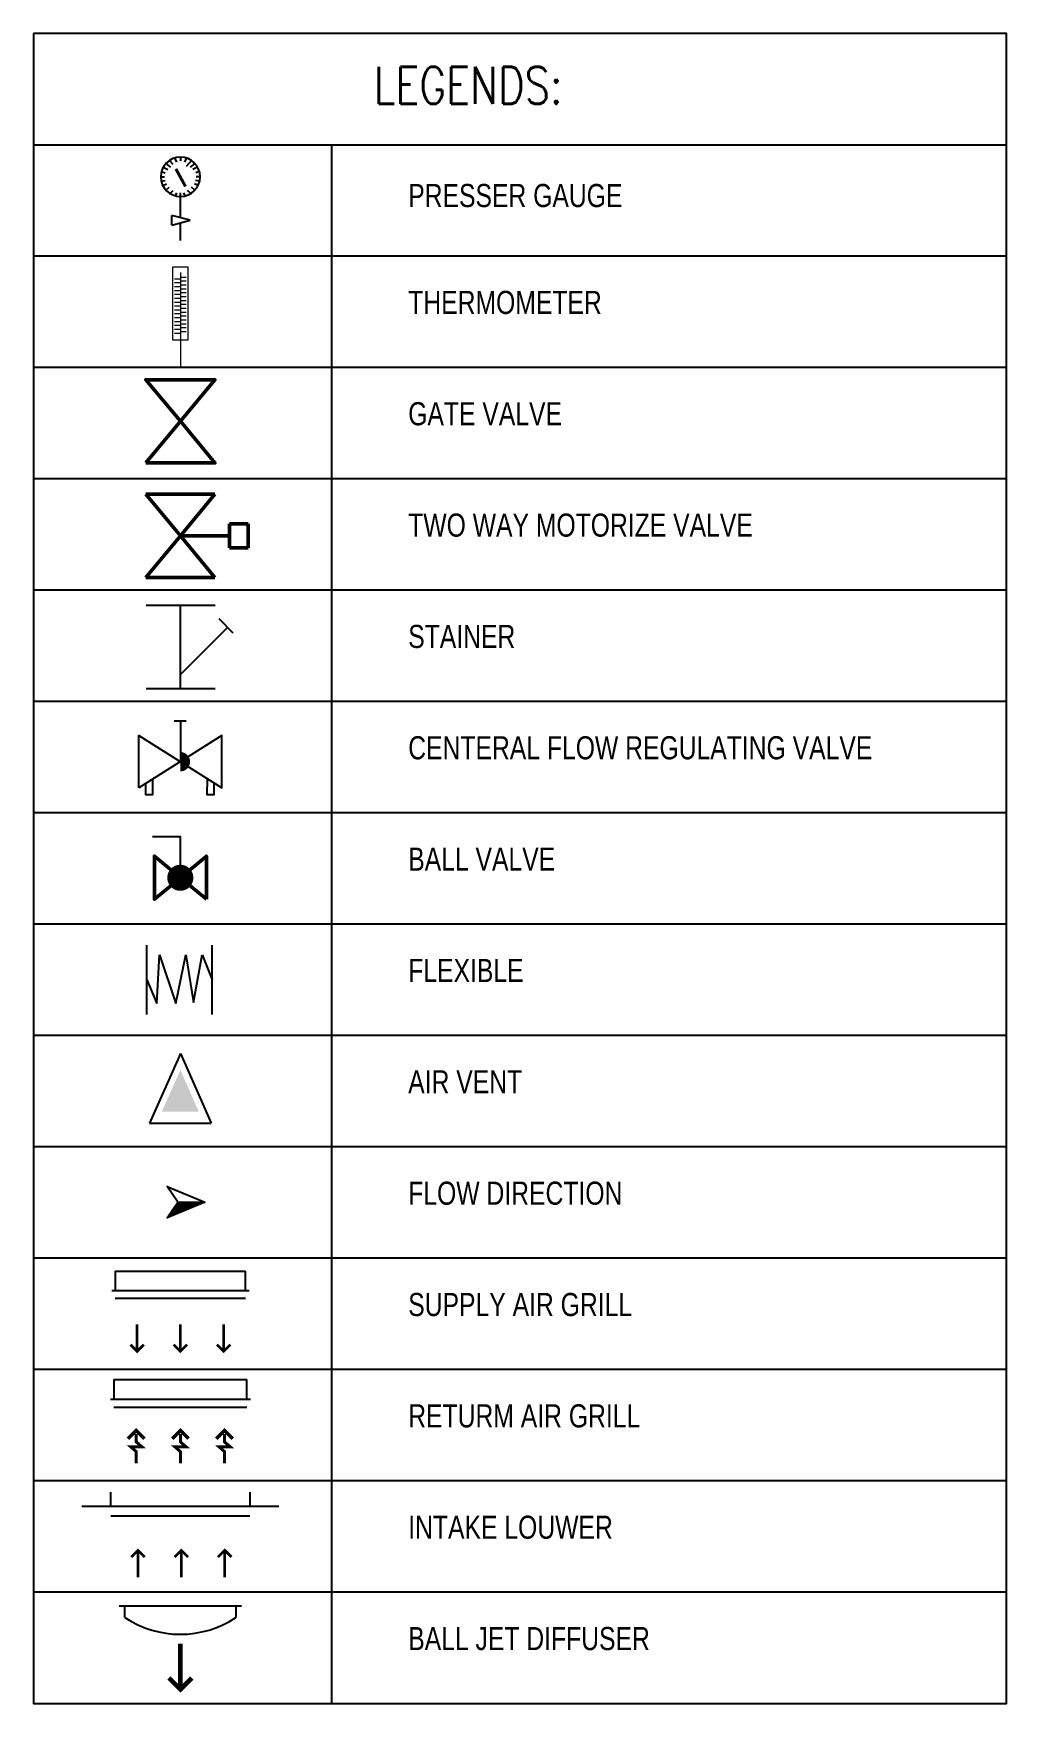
# Model space of a CAD drawing. Extents: x 1264 to 8183, y -10806 to -8316.
# Drawn here: x 5478 to 5899, y -10806 to -10083 of the extents above; entities that cross this region are included whole.
import ezdxf
from ezdxf.lldxf.tags import DXFTag

# ---------------------------------------------------------------- set-up
doc = ezdxf.new("R2010")
doc.units = 0
doc.header["$LTSCALE"] = 200
doc.header["$MEASUREMENT"] = 0
doc.linetypes.add('HIDDEN', pattern=[0.375, 0.25, -0.125])
doc.layers.get('0').update_dxf_attribs({"linetype": 'CONTINUOUS'})
for name, color, linetype in [('AIR-DEVICES', 1, 'HIDDEN'), ('CHWS', 5, 'CONTINUOUS'), ('Equipments', 1, 'CONTINUOUS'), ('MS-PL-TEXT', 3, 'CONTINUOUS'), ('S.A TEXT', 7, 'CONTINUOUS'), ('Smc_Units', 1, 'CONTINUOUS'), ('VALVE-', 1, 'CONTINUOUS')]:
    doc.layers.add(name, color=color, linetype=linetype)
doc.styles.add('SMC_TEXTING', font='simplex.shx', dxfattribs={"width": 0.8})
tags = doc.linetypes.add('CHLLID_WATER_SUPPLY', pattern='A,30.7,-5.08,["CHWS",Standard,S=2.54,R=0,X=-2.54,Y=-1.27],-10.46', length=46.24).pattern_tags.tags
tags[6] = DXFTag(74, 10)

# ---------------------------------------------------------------- blocks, each defined once
blk = doc.blocks.new('A$C59DE5756')
at = {"layer": 'VALVE-'}
for p, q in [((-0.98, 3.545), (-0.79, 3.487)), ((-0.886, 3.775), (-0.641, 3.645)), ((-0.747, 3.966), (-0.512, 3.774)), ((-0.568, 4.12), (-0.303, 3.814)), ((-0.308, 4.246), (-0.204, 4.032)), ((0, 4.293), (0, 4.101)), ((0, 4.293), (0, 4.101)), ((0.308, 4.246), (0.204, 4.032)), ((0.568, 4.12), (0.396, 3.921)), ((0.747, 3.966), (0.512, 3.774)), ((0.886, 3.775), (0.641, 3.645)), ((0.98, 3.545), (0.79, 3.487)), ((-1.016, 3.277), (-0.82, 3.277)), ((-0.989, 3.043), (-0.78, 3.09)), ((-0.913, 2.831), (-0.721, 2.921)), ((-0.751, 2.593), (-0.572, 2.743)), ((0.751, 2.593), (0.572, 2.743)), ((0.913, 2.831), (0.721, 2.921)), ((0.989, 3.043), (0.78, 3.09)), ((1.016, 3.277), (0.82, 3.277)), ((-0.535, 2.413), (-0.373, 2.574)), ((-0.252, 2.293), (-0.184, 2.455)), ((0, 2.261), (0, 2.445)), ((0, 2.261), (0, 2.445)), ((0, 1.176), (0, 2.261)), ((0.252, 2.293), (0.184, 2.455)), ((0.535, 2.413), (0.373, 2.574)), ((-0.504, 1.036), (0.442, 1.282)), ((0.442, 0.791), (-0.504, 1.036)), ((0, 0), (0, 0.897)), ((0.442, 0.791), (0.442, 1.282))]:
    blk.add_line(p, q, dxfattribs=at)
at = {"layer": 'VALVE-', "const_width": 0.154}
blk.add_lwpolyline([(0.231, 3.681), (-0.262, 2.777)], dxfattribs=at)
at = {"layer": 'VALVE-'}
blk.add_circle((0, 3.277), 1.016, dxfattribs=at)
blk = doc.blocks.new('A$C60FB6271')
at = {"linetype": 'ByBlock', "lineweight": 20}
for p, q in [((0, 4.351), (-0.285, 4.351)), ((0, 4.164), (-0.285, 4.164)), ((0, 4.257), (0.285, 4.257)), ((0, 4.07), (0.285, 4.07)), ((0, 3.977), (-0.285, 3.977)), ((0, 3.79), (-0.285, 3.79)), ((0, 3.603), (-0.285, 3.603)), ((0, 3.416), (-0.285, 3.416)), ((0, 3.229), (-0.285, 3.229)), ((0, 3.883), (0.285, 3.883)), ((0, 3.696), (0.285, 3.696)), ((0, 3.509), (0.285, 3.509)), ((0, 3.322), (0.285, 3.322)), ((0, 3.042), (-0.285, 3.042)), ((0, 2.854), (-0.285, 2.854)), ((0, 2.667), (-0.285, 2.667)), ((0, 2.48), (-0.285, 2.48)), ((0, 3.135), (0.285, 3.135)), ((0, 2.948), (0.285, 2.948)), ((0, 2.761), (0.285, 2.761)), ((0, 2.574), (0.285, 2.574)), ((0, 2.293), (-0.285, 2.293)), ((0, 2.106), (-0.285, 2.106)), ((0, 1.919), (-0.285, 1.919)), ((0, 1.732), (-0.285, 1.732)), ((0, 2.387), (0.285, 2.387)), ((0, 2.2), (0.285, 2.2)), ((0, 2.013), (0.285, 2.013)), ((0, 1.826), (0.285, 1.826)), ((0, 1.639), (0.285, 1.639))]:
    blk.add_line(p, q, dxfattribs=at)
at = {"layer": 'VALVE-', "lineweight": 20}
blk.add_line((0, 4.575), (0, 0), dxfattribs=at)
blk.add_lwpolyline([(-0.377, 4.825), (0.377, 4.825), (0.377, 1.332), (-0.377, 1.332)], close=True, dxfattribs=at)
blk = doc.blocks.new('TWO WAY VALVE')
at = {"lineweight": 50}
for p, q in [((-14.97, -17.99), (0, 0)), ((0, 0), (14.97, -17.99)), ((0, 0), (21.3, 0)), ((14.97, -17.99), (-14.97, -17.99))]:
    blk.add_line(p, q, dxfattribs=at)
blk.add_lwpolyline([(0, 0), (14.97, 17.99), (-14.97, 17.99), (0, 0)], dxfattribs=at)
blk.add_lwpolyline([(21.3, -5.19), (29.41, -5.19), (29.41, 5.19), (21.3, 5.19)], close=True, dxfattribs=at)
blk = doc.blocks.new('IV')
at = {"lineweight": 50}
for points in [[(-1.231, -1.024), (0, 0), (-1.231, 1.024)], [(0, 0), (1.231, 1.024), (1.231, -1.024)]]:
    blk.add_lwpolyline(points, close=True, dxfattribs=at)
blk = doc.blocks.new('A$C5ECF5758')
at = {"linetype": 'HIDDEN', "const_width": 121}
blk.add_lwpolyline([(60, 1, 1), (-61, 1, 1)], format="xyb", close=True, dxfattribs=at)
at = {"xscale": 195.7425836036719, "yscale": 195.7425836036719, "zscale": 195.7425836036719, "rotation": 180}
blk.add_blockref('IV', (0, 0), dxfattribs=at)
blk = doc.blocks.new('flexible')
at = {"layer": 'Smc_Units', "lineweight": -3}
for p, q in [((0, 32), (0, -32)), ((60.4, 32), (60.4, -32)), ((17.2, 21.1), (9.1, -23.1)), ((24.4, -23.1), (17.2, 21.1)), ((33.5, 21.9), (24.4, -23.1)), ((48.8, -23.1), (33.5, 21.9)), ((51.4, 21.9), (48.8, -23.1)), ((60.4, 0), (51.4, 21.9)), ((9.1, -23.1), (0, 0))]:
    blk.add_line(p, q, dxfattribs=at)
blk = doc.blocks.new('AIR VENT')
at = {"layer": 'Equipments', "lineweight": -3, "ltscale": 20}
blk.add_hatch(color=1, dxfattribs=at).paths.add_polyline_path([(0, 23.05), (-8.07, 4.96), (7.97, 4.96)])
at = {"layer": 'Equipments', "color": 1, "lineweight": -3, "ltscale": 20}
for p, q in [((0, 30.15), (-13.37, 0)), ((0, 30.15), (13.37, 0)), ((-13.37, 0), (13.37, 0))]:
    blk.add_line(p, q, dxfattribs=at)
blk = doc.blocks.new('sdaf')
at = {"color": 1}
for p, q in [((-24, 0), (24, 0)), ((24, -7.25), (-24, -7.25)), ((24, -10.12), (-24, -10.12))]:
    blk.add_line(p, q, dxfattribs=at)
for points in [[(-24, 0), (-24, -7.25), (-25.25, -7.25)], [(25.25, -7.25), (24, -7.25), (24, 0)]]:
    blk.add_lwpolyline(points, dxfattribs=at)
at = {"color": 6, "lineweight": -3}
for points, const_width in [([(-15.93, -18.41), (-15.93, -18.41), (-12.96, -21.37), (-15.93, -18.41), (-18.89, -21.37)], 1.29), ([(0, -18.41), (0, -18.41), (2.97, -21.37), (0, -18.41), (-2.97, -21.37)], 1.29), ([(15.93, -18.41), (15.93, -18.41), (18.89, -21.37), (15.93, -18.41), (12.96, -21.37)], 1.29), ([(-15.93, -21.8), (-15.93, -22.53), (-13.9, -24.27), (-17.95, -24.27), (-15.93, -26.02), (-15.93, -30.24)], 1.07), ([(-15.93, -21.8), (-15.93, -19.62), (-15.93, -19.62)], 1.07), ([(0, -21.8), (0, -22.53), (2.03, -24.27), (-2.03, -24.27), (0, -26.02), (0, -30.24)], 1.07), ([(0, -21.8), (0, -19.62), (0, -19.62)], 1.07), ([(15.93, -21.8), (15.93, -22.53), (17.95, -24.27), (13.9, -24.27), (15.93, -26.02), (15.93, -30.24)], 1.07), ([(15.93, -21.8), (15.93, -19.62), (15.93, -19.62)], 1.07)]:
    blk.add_lwpolyline(points, dxfattribs=dict(at, const_width=const_width))
blk = doc.blocks.new('LOWER')
at = {"color": 1}
for p, q in [((-24, 10.12), (24, 10.12)), ((-24, 7.25), (24, 7.25)), ((24, 0), (-24, 0))]:
    blk.add_line(p, q, dxfattribs=at)
at = {"color": 4, "lineweight": -3, "const_width": 1}
for points in [[(-18.4, 27.06), (-15.93, 29.53), (-13.46, 27.06)], [(-15.93, 29.53), (-15.93, 19.62)], [(-2.47, 27.06), (0, 29.53), (2.47, 27.06)], [(0, 29.53), (0, 19.62)], [(13.46, 27.06), (15.93, 29.53), (18.4, 27.06)], [(15.93, 29.53), (15.93, 19.62)]]:
    blk.add_lwpolyline(points, dxfattribs=at)
at = {"color": 1}
for points in [[(-25.25, 7.25), (-24, 7.25), (-24, 0)], [(24, 0), (24, 7.25), (25.25, 7.25)]]:
    blk.add_lwpolyline(points, dxfattribs=at)
blk = doc.blocks.new('JET DIFFUSER')
at = {"color": 1}
blk.add_line((26.5, 0), (-26.5, 0), dxfattribs=at)
for points in [[(-24, -4.9), (-24, 0), (-25.25, 0)], [(25.25, 0), (24, 0), (24, -4.9)]]:
    blk.add_lwpolyline(points, dxfattribs=at)
at = {"color": 4, "lineweight": -3, "const_width": 2}
for points in [[(0, -36.01), (0, -16.19)], [(4.94, -31.07), (0, -36.01), (-4.94, -31.07)]]:
    blk.add_lwpolyline(points, dxfattribs=at)
at = {"color": 1}
blk.add_arc((0, 31.2), 43.35, 236.38262, 303.61738, dxfattribs=at)

msp = doc.modelspace()

# ---------------------------------------------------------------- hatches: boundary and pattern name
at = {"layer": 'S.A TEXT', "lineweight": -3}
h = msp.add_hatch(dxfattribs=at)
h.set_pattern_fill('ANSI31,_O', color=1, scale=5)
h.set_pattern_definition([(45, (10.3079, -24.49127), (-0.441941738, 0.441941738), [])])
h.paths.add_polyline_path([(5552.33, -10588.5), (5540.66, -10588.5), (5536.11, -10595.26)])

# ---------------------------------------------------------------- linework, layer by layer
at = {"color": 4, "lineweight": -3, "const_width": 1.18}
for points in [[(5526.31, -10742.13), (5523.4, -10739.21), (5520.48, -10742.13)], [(5523.4, -10739.21), (5523.4, -10750.9)], [(5545.1, -10742.13), (5542.18, -10739.21), (5539.27, -10742.13)], [(5542.18, -10739.21), (5542.18, -10750.9)], [(5563.89, -10742.13), (5560.97, -10739.21), (5558.06, -10742.13)], [(5560.97, -10739.21), (5560.97, -10750.9)]]:
    msp.add_lwpolyline(points, dxfattribs=at)
at = {"layer": 'Equipments', "color": 1, "lineweight": -3}
for p, q in [((5526.94, -10330.11), (5556.87, -10330.11)), ((5541.77, -10366.09), (5541.77, -10330.11)), ((5564.61, -10342.1), (5558.53, -10336.02)), ((5541.77, -10360.08), (5562.18, -10339.67)), ((5526.94, -10366.09), (5556.87, -10366.09)), ((5544.21, -10380.3), (5539.03, -10380.3))]:
    msp.add_line(p, q, dxfattribs=at)
at = {"layer": 'Equipments', "lineweight": -3}
for p, q in [((5499.11, -10720.04), (5584.43, -10720.04)), ((5511.66, -10724.22), (5571.89, -10724.22))]:
    msp.add_line(p, q, dxfattribs=at)
at = {"layer": 'Equipments', "color": 1, "lineweight": -3, "ltscale": 0.03}
msp.add_lwpolyline([(5541.77, -10380.3), (5541.77, -10397.81), (5543.87, -10397.81)], dxfattribs=at)
at = {"layer": 'Equipments', "color": 1, "lineweight": -3}
msp.add_lwpolyline([(5523.78, -10409.19), (5523.78, -10386.44), (5559.76, -10409.19), (5559.76, -10386.44)], close=True, dxfattribs=at)
msp.add_lwpolyline([(5541.77, -10395.72, 4.19, 4.19, -1), (5541.77, -10399.91, 0, 0, 0)], format="xyseb", dxfattribs=at)
for points in [[(5529.71, -10405.44), (5529.71, -10412.12), (5526.76, -10412.12), (5526.76, -10407.3)], [(5556.32, -10407.01), (5556.32, -10412.12), (5553.37, -10412.12), (5553.45, -10405.19)]]:
    msp.add_lwpolyline(points, dxfattribs=at)
at = {"layer": 'Equipments', "color": 1, "lineweight": -3, "ltscale": 20}
msp.add_lwpolyline([(5541.8, -10448.07), (5541.8, -10430.27), (5529.64, -10430.27)], dxfattribs=at)
at = {"layer": 'Equipments', "lineweight": -3}
for points in [[(5511.66, -10720.04), (5511.66, -10713.99)], [(5571.89, -10713.99), (5571.89, -10720.04)]]:
    msp.add_lwpolyline(points, dxfattribs=at)
at = {"layer": 'S.A TEXT', "lineweight": -3}
for p, q in [((5478.13, -10130.72), (5899.47, -10130.72)), ((5899.47, -10178.93), (5478.13, -10178.93)), ((5899.47, -10227.13), (5478.13, -10227.13)), ((5899.47, -10275.33), (5478.13, -10275.33)), ((5899.47, -10323.54), (5478.13, -10323.54)), ((5899.47, -10371.74), (5478.13, -10371.74)), ((5899.47, -10419.94), (5478.13, -10419.94)), ((5899.47, -10468.15), (5478.13, -10468.15)), ((5899.47, -10516.35), (5478.13, -10516.35)), ((5899.47, -10564.55), (5478.13, -10564.55)), ((5899.47, -10612.75), (5478.13, -10612.75)), ((5899.47, -10660.96), (5478.13, -10660.96)), ((5899.47, -10709.16), (5478.13, -10709.16)), ((5899.47, -10757.36), (5478.13, -10757.36))]:
    msp.add_line(p, q, dxfattribs=at)
msp.add_lwpolyline([(5478.13, -10082.52), (5478.13, -10805.57), (5899.47, -10805.57), (5899.47, -10082.52)], close=True, dxfattribs=at)
msp.add_lwpolyline([(5607.2, -10130.72), (5607.2, -10805.57)], dxfattribs=at)
at = {"layer": 'S.A TEXT', "color": 1, "lineweight": -3}
msp.add_lwpolyline([(5540.66, -10588.5), (5536.11, -10581.75), (5552.33, -10588.5)], dxfattribs=at)
msp.add_lwpolyline([(5540.66, -10588.5), (5552.33, -10588.5), (5536.11, -10595.26)], close=True, dxfattribs=at)

# ---------------------------------------------------------------- block references
at = {"lineweight": -3}
msp.add_blockref('JET DIFFUSER', (5541.77, -10763.42), dxfattribs=at)
at = {"layer": 'AIR-DEVICES', "color": 1, "lineweight": -3, "ltscale": 20}
msp.add_blockref('TWO WAY VALVE', (5541.77, -10300.03), dxfattribs=at)
at = {"layer": 'CHWS', "linetype": 'CHLLID_WATER_SUPPLY', "lineweight": -3, "ltscale": 0.03, "xscale": 0.4670622039532719, "yscale": 0.4670622039532719, "zscale": 0.4670622039532719, "rotation": 180}
msp.add_blockref('flexible', (5555.51, -10492.25), dxfattribs=at)
at = {"layer": 'Equipments', "color": 1, "lineweight": -3, "ltscale": 20, "xscale": -8.4, "yscale": 8.4, "zscale": 8.4}
msp.add_blockref('A$C59DE5756', (5541.77, -10172.11), dxfattribs=at)
at = {"layer": 'Equipments', "color": 1, "lineweight": -3, "xscale": -8.990436914858133, "yscale": 8.990436914858133, "zscale": 8.990436914858133}
msp.add_blockref('A$C60FB6271', (5541.77, -10227.13), dxfattribs=at)
at = {"layer": 'Equipments', "color": 1, "lineweight": -3, "xscale": -14.61544624240751, "yscale": 14.61544624240751, "zscale": 14.61544624240751, "rotation": 270}
msp.add_blockref('IV', (5541.77, -10250.45), dxfattribs=at)
at = {"layer": 'Equipments', "color": 1, "lineweight": -3, "ltscale": 20, "xscale": -0.04666666666666666, "yscale": 0.04666666666666666, "zscale": 0.04666666666666666, "rotation": 180}
msp.add_blockref('A$C5ECF5758', (5541.77, -10448.02), dxfattribs=at)
at = {"layer": 'Equipments', "lineweight": -3, "xscale": 1.176506191651344, "yscale": 1.176506191651344, "zscale": 1.176506191651344, "rotation": 180}
msp.add_blockref('LOWER', (5541.77, -10618.33), dxfattribs=at)
at = {"layer": 'Equipments', "lineweight": -3, "xscale": 1.2, "yscale": 1.2, "zscale": 1.2}
msp.add_blockref('sdaf', (5541.77, -10665.25), dxfattribs=at)
at = {"layer": 'S.A TEXT', "lineweight": -3}
msp.add_blockref('AIR VENT', (5541.77, -10554.3), dxfattribs=at)

# ---------------------------------------------------------------- texts
at = {"layer": 'MS-PL-TEXT', "color": 7, "lineweight": -3, "width": 0.8}
for s, p in [('PRESSER GAUGE', (5640.41, -10157.7)), ('THERMOMETER', (5640.41, -10203.97)), ('GATE VALVE', (5640.41, -10252.17)), ('TWO WAY MOTORIZE VALVE', (5640.41, -10300.38)), ('STAINER', (5640.41, -10348.58)), ('CENTERAL FLOW REGULATING VALVE', (5640.41, -10396.78)), ('BALL VALVE', (5640.41, -10444.99)), ('FLEXIBLE', (5640.41, -10493.19)), ('AIR VENT', (5640.41, -10541.39)), ('FLOW DIRECTION', (5640.41, -10589.6)), ('SUPPLY AIR GRILL', (5640.41, -10637.8)), ('RETURM AIR GRILL', (5640.41, -10686)), ('INTAKE LOUWER', (5640.41, -10734.21)), ('BALL JET DIFFUSER', (5640.41, -10782.41))]:
    msp.add_text(s, height=10, dxfattribs=at).set_placement(p)
at = {"layer": 'S.A TEXT', "lineweight": -3, "insert": (5619.14, -10105.01), "char_height": 16, "width": 98.6747, "attachment_point": 4, "style": 'SMC_TEXTING'}
msp.add_mtext('\\pi6.36593;LEGENDS:', dxfattribs=at)

doc.saveas('drawing.dxf')
